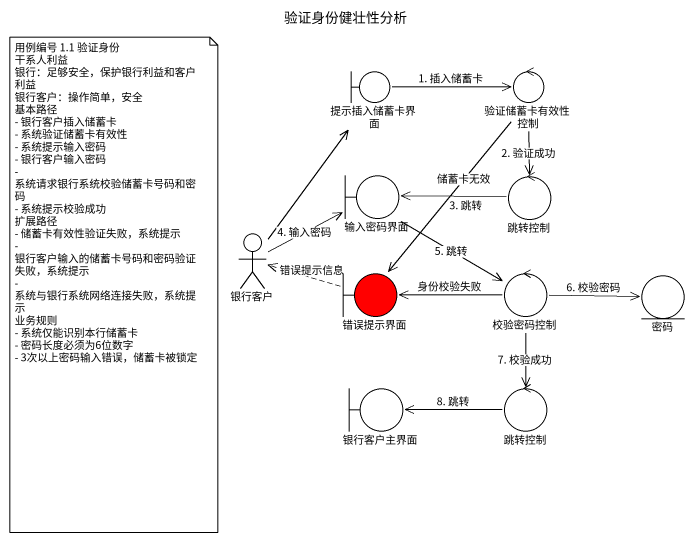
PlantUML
@startuml
title 验证身份健壮性分析
boundary 提示插入储蓄卡界面
control 验证储蓄卡有效性控制
boundary 输入密码界面
control 跳转控制
actor 银行客户
boundary 错误提示界面 #FF0000
control 校验密码控制
entity 密码
boundary 银行客户主界面
control "跳转控制" as 跳转控制_2
提示插入储蓄卡界面 -right-> 验证储蓄卡有效性控制 : 1. 插入储蓄卡
验证储蓄卡有效性控制 --> 跳转控制 : 2. 验证成功
验证储蓄卡有效性控制 --> 错误提示界面 : 储蓄卡无效
输入密码界面 --> 校验密码控制 : 5. 跳转
跳转控制 -left-> 输入密码界面 : 3. 跳转
银行客户 -up-> 提示插入储蓄卡界面
银行客户 -right-> 输入密码界面 : 4. 输入密码
错误提示界面 .left.> 银行客户 : 错误提示信息
校验密码控制 -left-> 错误提示界面 : 身份校验失败
校验密码控制 -right-> 密码 : 6. 校验密码
校验密码控制 --> 跳转控制_2 : 7. 校验成功
跳转控制_2 -left-> 银行客户主界面 : 8. 跳转
note as N1
  用例编号 1.1 验证身份
  干系人利益
  银行：足够安全，保护银行利益和客户利益
  银行客户：操作简单，安全
  基本路径
  - 银行客户插入储蓄卡
  - 系统验证储蓄卡有效性
  - 系统提示输入密码
  - 银行客户输入密码
  - 系统请求银行系统校验储蓄卡号码和密码
  - 系统提示校验成功
  扩展路径
  - 储蓄卡有效性验证失败，系统提示
  - 银行客户输入的储蓄卡号码和密码验证失败，系统提示
  - 系统与银行系统网络连接失败，系统提示
  业务规则
  - 系统仅能识别本行储蓄卡
  - 密码长度必须为6位数字
  - 3次以上密码输入错误，储蓄卡被锁定
end note
@enduml
